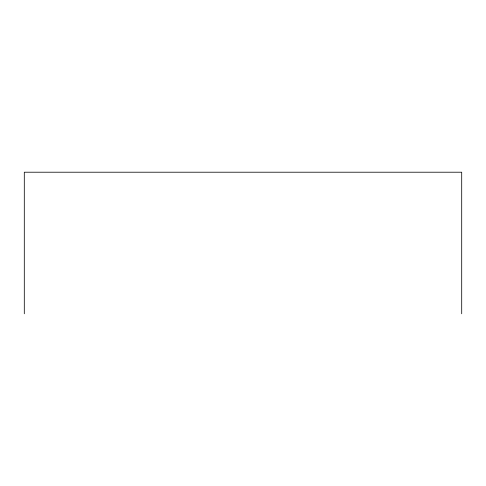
<?xml version="1.0" encoding="UTF-8"?>
<svg xmlns="http://www.w3.org/2000/svg" width="486" height="486" viewBox="0 0 486 486"><rect width="100%" height="100%" fill="white"/><g stroke="black" fill="none" stroke-linecap="round" stroke-linejoin="round"><path stroke-width="0.73" d="M461.7 313.786L461.7 172.214L24.3 172.214L24.3 313.786"/></g></svg>
